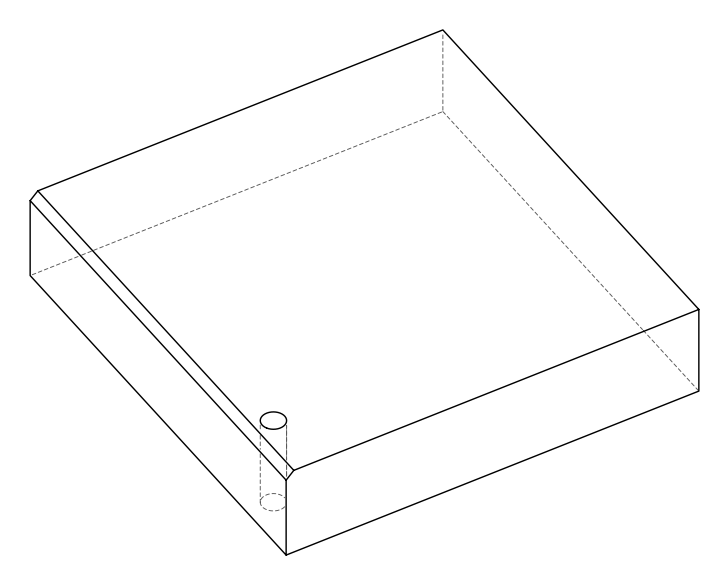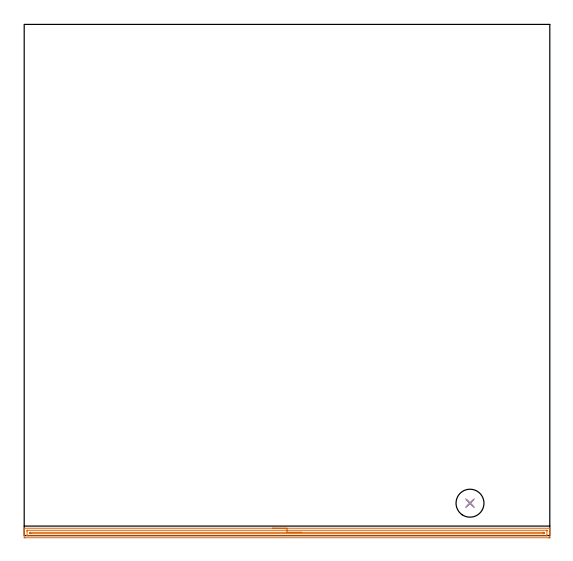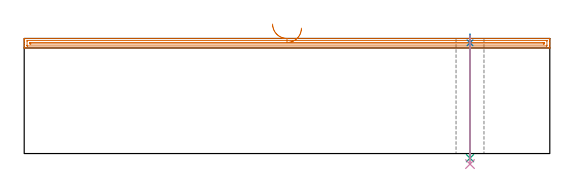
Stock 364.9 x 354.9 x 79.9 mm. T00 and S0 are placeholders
(PLAN: 4 operations, 3 tool changes, 9.7 min)
(1 AREA_MILL | FG_CHAMFER_SURFACE | UGT0205_001 | 8.93 min | 7950 mm3)
(2 SPOT_DRILL | STEP1HOLE | NXT0321_9005460120000 | 0.05 min | 183 mm3)
(3 DRILL_THROUGH_HOLE_INTO_CENTER | STEP1HOLE | NXT0301_065 | 0.34 min | 5384 mm3)
(4 DRILL_TO_ENLARGE_THROUGH_HOLE | STEP1HOLE | UGT0301_261 | 0.36 min | 18020 mm3)
(TOOL UGT0205_001 | Chamfer Mill 20 x 3 x 45 deg. | D20 FL50 Z2)
(TOOL NXT0321_9005460120000 | NC Spot Drill, 142deg, 12mm, Carbide, Uncoated | D12 PA142 FL30 Z2)
(TOOL NXT0301_065 | Carbide Drill 9.4mm [860.1-0940-075A1-MM 2214] | D9.4 PA140 FL98 Z2)
(TOOL UGT0301_261 | Twist Drill 19.4 mm | D19.4 PA118 FL140 Z2)
(OP 1 AREA_MILL)
G17 G21 G94 G90
T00 M6
G54
G17 G0 G90 X172.45 Y5.1 S1061 M3
G43 Z89.9 H0
G94 G1 X172.488 Z89.028 F250.
X172.602 Z88.163
X172.791 Z87.312
X173.053 Z86.48
X173.387 Z85.674
X173.79 Z84.9
X174.259 Z84.164
X174.79 Z83.472
X175.379 Z82.829
X176.022 Z82.239
X176.714 Z81.708
X177.45 Z81.24
X178.224 Z80.837
X179.03 Z80.503
X179.862 Z80.241
X180.714 Z80.052
X181.578 Z79.938
X182.45 Z79.9
X364.726
X364.89 Y5.097 Z79.888
X364.893 Y5.035 Z79.827
X364.9 Y4.619 Z79.418
Y4.281 Z79.081
Y3.587 Z78.382
Y2.346 Z77.143
Y1.8 Z76.595
Y1.18 Z75.975
Y-0.88 Z73.916
X364.898 Y-1.497 Z73.3
X364.897 Z73.299
X364.28 Y-1.5 Z73.3
X0.62
X0.003 Y-1.497
X0.002 Y-1.496
X0. Y0.013 Z74.809
Y1.8 Z76.595
Y3.24 Z78.036
Y3.587 Z78.382
Y4.281 Z79.081
Y4.619 Z79.418
X0.007 Y5.035 Z79.827
X0.01 Y5.097 Z79.888
X0.174 Y5.1 Z79.9
X182.45
Y3.686 Z78.486
X362.493
X362.591 Y3.685 Z78.485
X362.789 Y3.679 Z78.479
X362.891 Y3.674 Z78.474
X362.895 Y3.645 Z78.445
X362.898 Y3.587 Z78.387
X362.9 Y3.18 Z77.98
X362.899 Y0.5 Z75.3
X362.89 Y0.013 Z74.813
X362.879 Y-0.079 Z74.721
X362.69 Y-0.084 Z74.716
X362.591 Y-0.086 Z74.714
X2.407
X2.309 Y-0.085 Z74.715
X2.111 Y-0.079 Z74.721
X2.009 Y-0.074 Z74.726
X2.005 Y-0.045 Z74.755
X2.002 Y0.013 Z74.813
X2. Y0.42 Z75.22
X2.001 Y3.099 Z77.899
X2.01 Y3.587 Z78.387
X2.021 Y3.679 Z78.479
X2.21 Y3.684 Z78.484
X2.309 Y3.685 Z78.485
X182.45 Y3.686 Z78.486
Y2.271 Z77.071
X360.235
X360.706 Y2.269 Z77.069
X360.862 Y2.266 Z77.066
X360.881 Y2.265 Z77.065
X360.89 Y2.227 Z77.027
X360.895 Y2.124 Z76.924
X360.898 Y1.994 Z76.794
X360.9 Y1.8 Z76.6
Y1.606 Z76.406
X360.896 Y1.411 Z76.211
X360.892 Y1.356 Z76.156
X360.888 Y1.334 Z76.134
X360.881 Y1.333 Z76.133
X360.823 Y1.33 Z76.13
X360.706 Y1.329 Z76.129
X4.665
X4.194 Y1.331 Z76.131
X4.038 Y1.334 Z76.134
X4.019 Y1.335 Z76.135
X4.01 Y1.373 Z76.173
X4.005 Y1.476 Z76.276
X4.002 Y1.606 Z76.406
X4. Y1.8 Z76.6
Y1.994 Z76.794
X4.004 Y2.188 Z76.988
X4.008 Y2.243 Z77.043
X4.012 Y2.266 Z77.066
X4.019 Y2.267 Z77.067
X4.077 Y2.27 Z77.07
X4.194 Y2.271 Z77.071
X182.45
X183.322 Z77.109
X184.187 Z77.223
X185.038 Z77.412
X185.87 Z77.674
X186.676 Z78.008
X187.45 Z78.411
X188.186 Z78.88
X188.878 Z79.411
X189.521 Z80.
X190.11 Z80.644
X190.642 Z81.336
X191.11 Z82.071
X191.513 Z82.845
X191.847 Z83.651
X192.109 Z84.483
X192.298 Z85.335
X192.412 Z86.2
X192.45 Z87.071
G0 Z89.9
M5
M2
(OP 2 SPOT_DRILL)
G17 G21 G94 G90
T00 M6
G54
G17 G0 G90 X309.5 Y22.5 S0 M3
G43 Z89.9 H0
G94 G81 G98 Z76.9 F250. R82.9
G80
M5
M2
(OP 3 DRILL_THROUGH_HOLE_INTO_CENTER)
G17 G21 G94 G90
T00 M6
G54
G17 G0 G90 X309.5 Y22.5 S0 M3
G43 Z89.9 H1
G94 G73 G98 Z-3.211 F250. Q9.235 R81.9
G80
M5
M2
(OP 4 DRILL_TO_ENLARGE_THROUGH_HOLE)
G17 G21 G94 G90
T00 M6
G54
G17 G0 G90 X309.5 Y22.5 S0 M3
G43 Z89.9 H0
G94 G73 G98 Z-7.328 F250. Q17.446 R81.9
G80
M5
M2
